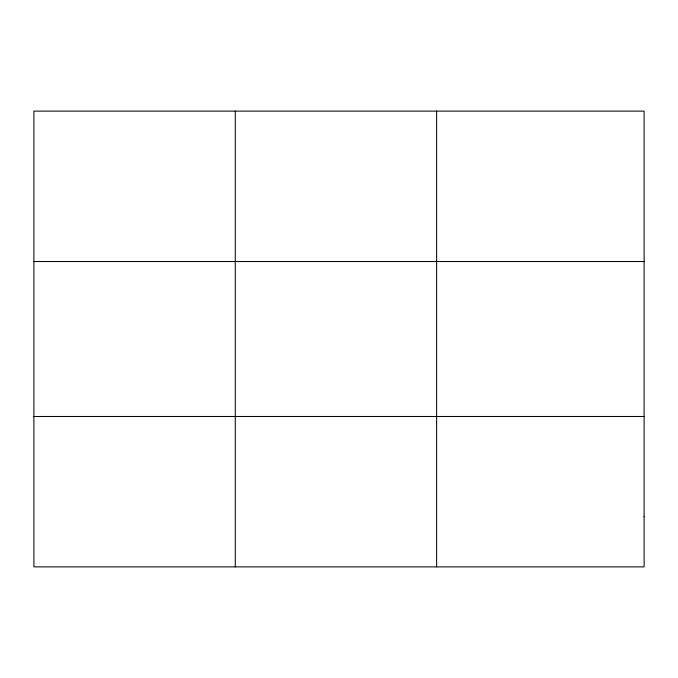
<?xml version="1.0" encoding="UTF-8"?>
<svg xmlns="http://www.w3.org/2000/svg" width="678" height="678" viewBox="0 0 678 678"><rect width="100%" height="100%" fill="white"/><g stroke="black" fill="none" stroke-linecap="round" stroke-linejoin="round"><path stroke-width="1.02" d="M235.266 111.124L235.266 566.876M436.632 111.124L436.632 566.876M33.9 261.522L644.1 261.522M33.9 416.478L644.1 416.478M644.1 516.746L644.1 566.876L33.9 566.876L33.9 111.124L644.1 111.124L644.1 516.746"/></g></svg>
